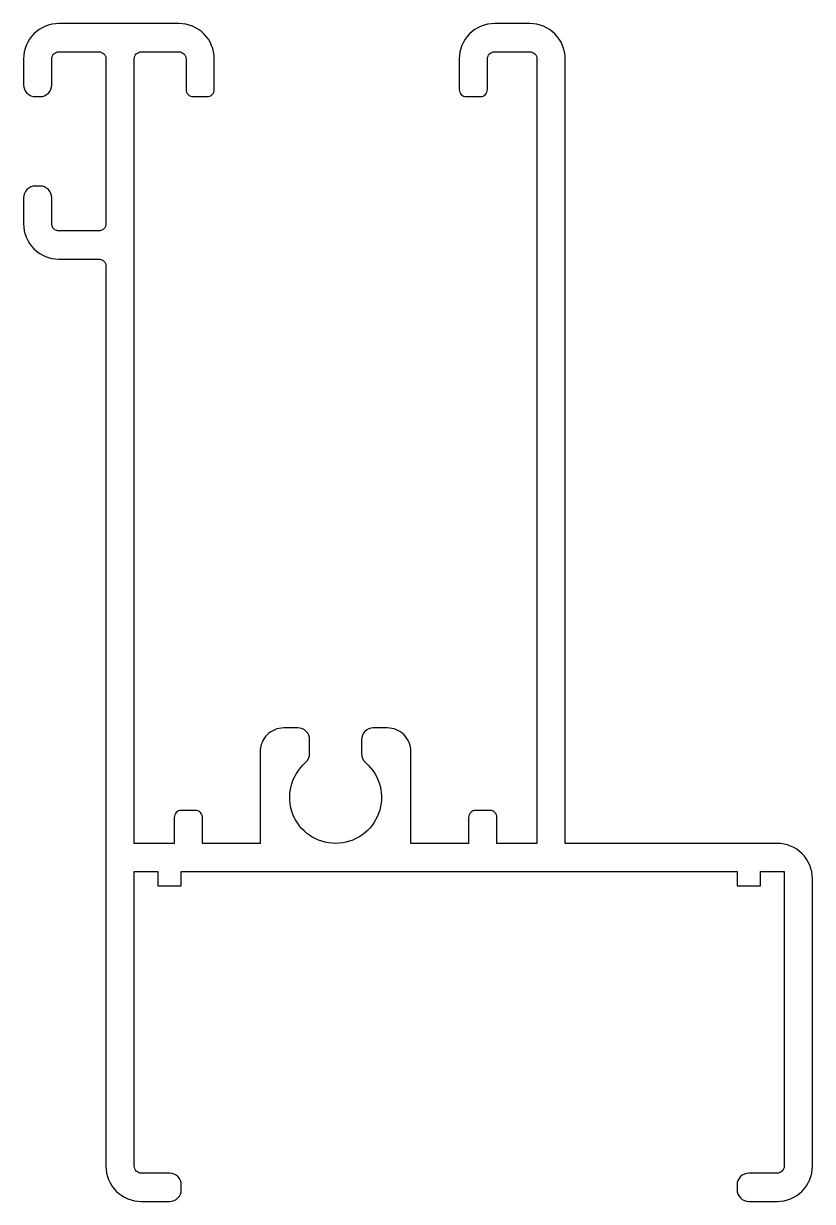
# Model space of a CAD drawing. Extents: x 157.6 to 191.1, y 189.7 to 239.7.
import ezdxf

# ---------------------------------------------------------------- set-up
doc = ezdxf.new("R2010")
doc.units = 0
doc.layers.get('0').update_dxf_attribs({"linetype": 'CONTINUOUS'})

msp = doc.modelspace()

# ---------------------------------------------------------------- linework, layer by layer
msp.add_lwpolyline([(158.129, 236.624), (158.329, 236.624, 0.414214), (158.829, 237.124), (158.829, 238.224, -0.414214), (159.129, 238.524), (160.829, 238.524, -0.414214), (161.129, 238.224), (161.129, 231.224, -0.414214), (160.829, 230.924), (159.129, 230.924, -0.414214), (158.829, 231.224), (158.829, 232.324, 0.414214), (158.329, 232.824), (158.129, 232.824, 0.414214), (157.629, 232.324), (157.629, 231.224, 0.414214), (159.129, 229.724), (160.829, 229.724, -0.414214), (161.129, 229.424), (161.129, 191.224, 0.414214), (162.629, 189.724), (163.829, 189.724, 0.414214), (164.329, 190.224), (164.329, 190.424, 0.414214), (163.829, 190.924), (162.629, 190.924, -0.414214), (162.329, 191.224), (162.329, 203.724), (163.329, 203.724), (163.329, 203.124), (164.329, 203.124), (164.329, 203.724), (187.929, 203.724), (187.929, 203.124), (188.929, 203.124), (188.929, 203.724), (189.929, 203.724), (189.929, 191.224, -0.414214), (189.629, 190.924), (188.429, 190.924, 0.414214), (187.929, 190.424), (187.929, 190.224, 0.414214), (188.429, 189.724), (189.629, 189.724, 0.414214), (191.129, 191.224), (191.129, 203.424, 0.414214), (189.629, 204.924), (180.629, 204.924), (180.629, 238.224, 0.414214), (179.129, 239.724), (177.629, 239.724, 0.414214), (176.129, 238.224), (176.129, 236.924, 0.414214), (176.429, 236.624), (177.029, 236.624, 0.414214), (177.329, 236.924), (177.329, 238.224, -0.414214), (177.629, 238.524), (179.129, 238.524, -0.414214), (179.429, 238.224), (179.429, 204.924), (177.729, 204.924), (177.729, 206.024, 0.414214), (177.429, 206.324), (176.829, 206.324, 0.414214), (176.529, 206.024), (176.529, 204.924), (174.079, 204.924), (174.079, 208.824, 0.414214), (173.079, 209.824), (172.479, 209.824, 0.414214), (171.979, 209.324), (171.979, 208.729, 0.21816), (172.153, 208.35, -2.690873), (169.606, 208.35, 0.21816), (169.779, 208.729), (169.779, 209.324, 0.414214), (169.279, 209.824), (168.679, 209.824, 0.414214), (167.679, 208.824), (167.679, 204.924), (165.229, 204.924), (165.229, 206.024, 0.414214), (164.929, 206.324), (164.329, 206.324, 0.414214), (164.029, 206.024), (164.029, 204.924), (162.329, 204.924), (162.329, 238.224, -0.414214), (162.629, 238.524), (164.229, 238.524, -0.414214), (164.529, 238.224), (164.529, 236.924, 0.414214), (164.829, 236.624), (165.429, 236.624, 0.414214), (165.729, 236.924), (165.729, 238.224, 0.414214), (164.229, 239.724), (161.129, 239.724), (159.129, 239.724, 0.414214), (157.629, 238.224), (157.629, 237.124, 0.414214)], format="xyb", close=True)

doc.saveas('drawing.dxf')
